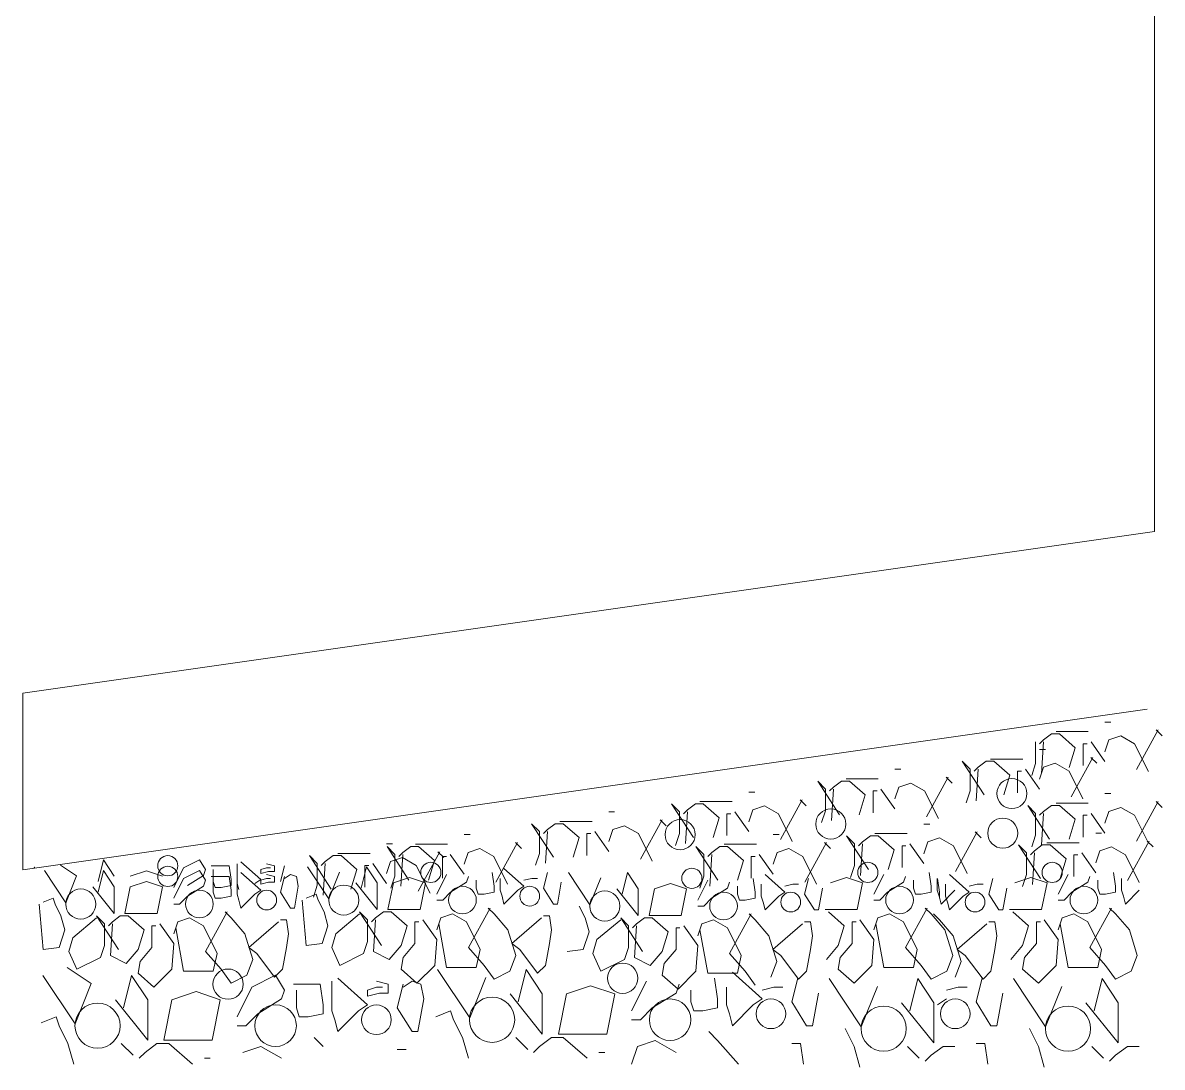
# Model space of a CAD drawing. Header units: inches. Extents: x -7543 to -822, y 102837 to 190349.
# Drawn here: x -822.1987 to -822.1475, y 102837.0389 to 102837.0857 of the extents above; entities that cross this region are included whole.
import ezdxf

# ---------------------------------------------------------------- set-up
doc = ezdxf.new("R2010")
doc.units = ezdxf.units.IN
doc.header["$MEASUREMENT"] = 0
doc.layers.add('PENCERE', color=7, linetype='Continuous', lineweight=18, true_color=0xffb360)

msp = doc.modelspace()

# ---------------------------------------------------------------- linework, layer by layer
at = {"layer": 'PENCERE'}
for p, q in [((-822.147869, 102837.062891), (-822.147869, 102837.130676)), ((-822.147869, 102837.062891), (-822.198678, 102837.055636)), ((-822.198678, 102837.055636), (-822.198678, 102837.047708)), ((-822.148207, 102837.054915), (-822.198678, 102837.047708)), ((-822.149837, 102837.054343), (-822.150103, 102837.054343)), ((-822.1525, 102837.053811), (-822.152855, 102837.053545)), ((-822.152145, 102837.053811), (-822.1525, 102837.053811)), ((-822.150845, 102837.053914), (-822.152293, 102837.053914)), ((-822.151434, 102837.05319), (-822.152145, 102837.053811)), ((-822.149393, 102837.053722), (-822.149925, 102837.053545)), ((-822.148771, 102837.053367), (-822.149393, 102837.053722)), ((-822.147706, 102837.053988), (-822.148682, 102837.052214)), ((-822.147528, 102837.053722), (-822.147795, 102837.053988)), ((-822.15321, 102837.05248), (-822.15321, 102837.053456)), ((-822.152855, 102837.053545), (-822.153033, 102837.053367)), ((-822.152855, 102837.053456), (-822.152944, 102837.052036)), ((-822.151079, 102837.052391), (-822.151079, 102837.053367)), ((-822.151079, 102837.053367), (-822.150902, 102837.053367)), ((-822.150724, 102837.053456), (-822.150103, 102837.052569)), ((-822.149925, 102837.053545), (-822.150103, 102837.053012)), ((-822.14815, 102837.052125), (-822.148771, 102837.053367)), ((-822.152774, 102837.053114), (-822.153041, 102837.053114)), ((-822.151701, 102837.052302), (-822.151434, 102837.05319)), ((-822.150644, 102837.052759), (-822.15162, 102837.050984)), ((-822.150466, 102837.052493), (-822.150732, 102837.052759)), ((-822.159265, 102837.052226), (-822.159531, 102837.052226)), ((-822.156148, 102837.052227), (-822.156503, 102837.052582)), ((-822.156503, 102837.052582), (-822.155526, 102837.051073)), ((-822.156148, 102837.051251), (-822.156148, 102837.052227)), ((-822.155793, 102837.052315), (-822.15597, 102837.052138)), ((-822.155793, 102837.052227), (-822.155881, 102837.050807)), ((-822.155438, 102837.052582), (-822.155793, 102837.052315)), ((-822.155082, 102837.052582), (-822.155438, 102837.052582)), ((-822.153783, 102837.052685), (-822.15523, 102837.052685)), ((-822.154372, 102837.051961), (-822.155082, 102837.052582)), ((-822.153662, 102837.052227), (-822.153041, 102837.051339)), ((-822.153388, 102837.051947), (-822.15321, 102837.05248)), ((-822.152863, 102837.052315), (-822.153041, 102837.051783)), ((-822.15233, 102837.052493), (-822.152863, 102837.052315)), ((-822.151709, 102837.052138), (-822.15233, 102837.052493)), ((-822.162638, 102837.051339), (-822.162993, 102837.051694)), ((-822.162993, 102837.051694), (-822.162016, 102837.050185)), ((-822.161928, 102837.051694), (-822.162283, 102837.051428)), ((-822.161573, 102837.051694), (-822.161928, 102837.051694)), ((-822.160273, 102837.051797), (-822.161721, 102837.051797)), ((-822.160862, 102837.051073), (-822.161573, 102837.051694)), ((-822.157134, 102837.051871), (-822.15811, 102837.050097)), ((-822.156956, 102837.051605), (-822.157223, 102837.051871)), ((-822.154638, 102837.051073), (-822.154372, 102837.051961)), ((-822.154017, 102837.051162), (-822.154017, 102837.052138)), ((-822.154017, 102837.052138), (-822.15384, 102837.052138)), ((-822.151087, 102837.050896), (-822.151709, 102837.052138)), ((-822.165823, 102837.051202), (-822.166089, 102837.051202)), ((-822.162638, 102837.050363), (-822.162638, 102837.051339)), ((-822.162283, 102837.051428), (-822.162461, 102837.05125)), ((-822.162283, 102837.051339), (-822.162372, 102837.049919)), ((-822.160507, 102837.050274), (-822.160507, 102837.05125)), ((-822.160507, 102837.05125), (-822.16033, 102837.05125)), ((-822.160152, 102837.051339), (-822.159531, 102837.050451)), ((-822.159353, 102837.051428), (-822.159531, 102837.050895)), ((-822.15882, 102837.051605), (-822.159353, 102837.051428)), ((-822.158199, 102837.05125), (-822.15882, 102837.051605)), ((-822.157577, 102837.050008), (-822.158199, 102837.05125)), ((-822.156325, 102837.050718), (-822.156148, 102837.051251)), ((-822.169197, 102837.050315), (-822.169552, 102837.05067)), ((-822.169552, 102837.05067), (-822.168575, 102837.049161)), ((-822.168486, 102837.05067), (-822.168841, 102837.050403)), ((-822.168131, 102837.05067), (-822.168486, 102837.05067)), ((-822.166832, 102837.050773), (-822.168279, 102837.050773)), ((-822.167421, 102837.050048), (-822.168131, 102837.05067)), ((-822.163692, 102837.050847), (-822.164669, 102837.049072)), ((-822.163515, 102837.050581), (-822.163781, 102837.050847)), ((-822.161129, 102837.050185), (-822.160862, 102837.051073)), ((-822.150845, 102837.050705), (-822.152293, 102837.050705)), ((-822.149837, 102837.051134), (-822.150103, 102837.051134)), ((-822.147706, 102837.050779), (-822.148682, 102837.049004)), ((-822.147528, 102837.050512), (-822.147795, 102837.050779)), ((-822.172108, 102837.050314), (-822.172375, 102837.050314)), ((-822.169197, 102837.049339), (-822.169197, 102837.050315)), ((-822.168841, 102837.050403), (-822.169019, 102837.050226)), ((-822.168841, 102837.050315), (-822.16893, 102837.048895)), ((-822.167066, 102837.04925), (-822.167066, 102837.050226)), ((-822.167066, 102837.050226), (-822.166888, 102837.050226)), ((-822.166711, 102837.050315), (-822.166089, 102837.049427)), ((-822.165912, 102837.050403), (-822.166089, 102837.049871)), ((-822.165379, 102837.050581), (-822.165912, 102837.050403)), ((-822.164758, 102837.050226), (-822.165379, 102837.050581)), ((-822.164136, 102837.048983), (-822.164758, 102837.050226)), ((-822.162816, 102837.04983), (-822.162638, 102837.050363)), ((-822.15321, 102837.050246), (-822.153565, 102837.050601)), ((-822.153565, 102837.050601), (-822.152589, 102837.049093)), ((-822.15321, 102837.04927), (-822.15321, 102837.050246)), ((-822.152855, 102837.050335), (-822.153033, 102837.050158)), ((-822.152855, 102837.050246), (-822.152944, 102837.048826)), ((-822.1525, 102837.050601), (-822.152855, 102837.050335)), ((-822.152145, 102837.050601), (-822.1525, 102837.050601)), ((-822.151434, 102837.04998), (-822.152145, 102837.050601)), ((-822.151079, 102837.049181), (-822.151079, 102837.050158)), ((-822.151079, 102837.050158), (-822.150902, 102837.050158)), ((-822.150724, 102837.050246), (-822.150103, 102837.049359)), ((-822.149925, 102837.050335), (-822.150103, 102837.049803)), ((-822.149393, 102837.050512), (-822.149925, 102837.050335)), ((-822.148771, 102837.050158), (-822.149393, 102837.050512)), ((-822.14815, 102837.048915), (-822.148771, 102837.050158)), ((-822.175482, 102837.049427), (-822.175837, 102837.049782)), ((-822.175837, 102837.049782), (-822.17486, 102837.048273)), ((-822.174772, 102837.049782), (-822.175127, 102837.049516)), ((-822.174417, 102837.049782), (-822.174772, 102837.049782)), ((-822.173117, 102837.049885), (-822.174564, 102837.049885)), ((-822.173706, 102837.049161), (-822.174417, 102837.049782)), ((-822.171664, 102837.049693), (-822.172197, 102837.049516)), ((-822.171043, 102837.049338), (-822.171664, 102837.049693)), ((-822.169978, 102837.049959), (-822.170954, 102837.048184)), ((-822.1698, 102837.049693), (-822.170066, 102837.049959)), ((-822.167687, 102837.049161), (-822.167421, 102837.050048)), ((-822.157966, 102837.049768), (-822.158233, 102837.049768)), ((-822.151701, 102837.049093), (-822.151434, 102837.04998)), ((-822.178599, 102837.04929), (-822.178865, 102837.04929)), ((-822.175482, 102837.048451), (-822.175482, 102837.049427)), ((-822.175127, 102837.049516), (-822.175304, 102837.049338)), ((-822.175127, 102837.049427), (-822.175215, 102837.048007)), ((-822.173973, 102837.048273), (-822.173706, 102837.049161)), ((-822.173351, 102837.048362), (-822.173351, 102837.049338)), ((-822.173351, 102837.049338), (-822.173174, 102837.049338)), ((-822.172996, 102837.049427), (-822.172375, 102837.048539)), ((-822.172197, 102837.049516), (-822.172375, 102837.048983)), ((-822.170421, 102837.048096), (-822.171043, 102837.049338)), ((-822.169374, 102837.048806), (-822.169197, 102837.049339)), ((-822.16473, 102837.04929), (-822.164996, 102837.04929)), ((-822.16134, 102837.048881), (-822.161695, 102837.049236)), ((-822.161695, 102837.049236), (-822.160718, 102837.047727)), ((-822.16063, 102837.049236), (-822.160985, 102837.048969)), ((-822.160275, 102837.049236), (-822.16063, 102837.049236)), ((-822.158975, 102837.049339), (-822.160422, 102837.049339)), ((-822.159564, 102837.048614), (-822.160275, 102837.049236)), ((-822.157522, 102837.049147), (-822.158055, 102837.048969)), ((-822.156901, 102837.048792), (-822.157522, 102837.049147)), ((-822.155836, 102837.049413), (-822.156812, 102837.047638)), ((-822.155658, 102837.049147), (-822.155925, 102837.049413)), ((-822.153388, 102837.048738), (-822.15321, 102837.04927)), ((-822.150247, 102837.049358), (-822.150513, 102837.049358)), ((-822.182083, 102837.04888), (-822.182349, 102837.04888)), ((-822.181972, 102837.048403), (-822.182327, 102837.048757)), ((-822.182327, 102837.048757), (-822.181351, 102837.047249)), ((-822.181262, 102837.048757), (-822.181617, 102837.048491)), ((-822.180907, 102837.048757), (-822.181262, 102837.048757)), ((-822.179607, 102837.048861), (-822.181055, 102837.048861)), ((-822.180196, 102837.048136), (-822.180907, 102837.048757)), ((-822.178155, 102837.048669), (-822.178687, 102837.048491)), ((-822.177533, 102837.048314), (-822.178155, 102837.048669)), ((-822.176468, 102837.048935), (-822.177444, 102837.04716)), ((-822.17629, 102837.048669), (-822.176557, 102837.048935)), ((-822.168103, 102837.048403), (-822.168459, 102837.048757)), ((-822.168459, 102837.048757), (-822.167482, 102837.047249)), ((-822.167393, 102837.048757), (-822.167748, 102837.048491)), ((-822.167038, 102837.048757), (-822.167393, 102837.048757)), ((-822.165738, 102837.048861), (-822.167186, 102837.048861)), ((-822.166328, 102837.048136), (-822.167038, 102837.048757)), ((-822.164286, 102837.048669), (-822.164819, 102837.048491)), ((-822.163664, 102837.048314), (-822.164286, 102837.048669)), ((-822.162599, 102837.048935), (-822.163576, 102837.04716)), ((-822.162421, 102837.048669), (-822.162688, 102837.048935)), ((-822.16134, 102837.047904), (-822.16134, 102837.048881)), ((-822.160985, 102837.048969), (-822.161162, 102837.048792)), ((-822.160985, 102837.048881), (-822.161074, 102837.047461)), ((-822.159831, 102837.047727), (-822.159564, 102837.048614)), ((-822.159209, 102837.047816), (-822.159209, 102837.048792)), ((-822.159209, 102837.048792), (-822.159032, 102837.048792)), ((-822.158854, 102837.048881), (-822.158233, 102837.047993)), ((-822.158055, 102837.048969), (-822.158233, 102837.048437)), ((-822.156279, 102837.047549), (-822.156901, 102837.048792)), ((-822.15362, 102837.048471), (-822.153975, 102837.048826)), ((-822.153975, 102837.048826), (-822.152998, 102837.047317)), ((-822.15291, 102837.048826), (-822.153265, 102837.048559)), ((-822.152555, 102837.048826), (-822.15291, 102837.048826)), ((-822.151255, 102837.048929), (-822.152703, 102837.048929)), ((-822.151844, 102837.048205), (-822.152555, 102837.048826)), ((-822.149802, 102837.048737), (-822.150335, 102837.048559)), ((-822.149181, 102837.048382), (-822.149802, 102837.048737)), ((-822.148116, 102837.049003), (-822.149092, 102837.047228)), ((-822.147938, 102837.048737), (-822.148205, 102837.049003)), ((-822.195057, 102837.048154), (-822.195298, 102837.047189)), ((-822.194574, 102837.047431), (-822.195057, 102837.048154)), ((-822.191458, 102837.047808), (-822.190748, 102837.048163)), ((-822.190748, 102837.048163), (-822.190482, 102837.047719)), ((-822.185456, 102837.047993), (-822.185811, 102837.048348)), ((-822.185811, 102837.048348), (-822.184835, 102837.046839)), ((-822.184746, 102837.048348), (-822.185101, 102837.048081)), ((-822.184391, 102837.048348), (-822.184746, 102837.048348)), ((-822.183091, 102837.048451), (-822.184539, 102837.048451)), ((-822.183681, 102837.047726), (-822.184391, 102837.048348)), ((-822.181639, 102837.048259), (-822.182171, 102837.048081)), ((-822.181972, 102837.047426), (-822.181972, 102837.048403)), ((-822.181617, 102837.048491), (-822.181795, 102837.048314)), ((-822.181617, 102837.048403), (-822.181706, 102837.046983)), ((-822.181017, 102837.047904), (-822.181639, 102837.048259)), ((-822.179952, 102837.048525), (-822.180929, 102837.04675)), ((-822.180463, 102837.047249), (-822.180196, 102837.048136)), ((-822.179774, 102837.048259), (-822.180041, 102837.048525)), ((-822.179841, 102837.047338), (-822.179841, 102837.048314)), ((-822.179841, 102837.048314), (-822.179664, 102837.048314)), ((-822.179486, 102837.048403), (-822.178865, 102837.047515)), ((-822.178687, 102837.048491), (-822.178865, 102837.047959)), ((-822.176912, 102837.047071), (-822.177533, 102837.048314)), ((-822.17566, 102837.047918), (-822.175482, 102837.048451)), ((-822.168103, 102837.047426), (-822.168103, 102837.048403)), ((-822.167748, 102837.048491), (-822.167926, 102837.048314)), ((-822.167748, 102837.048403), (-822.167837, 102837.046983)), ((-822.166594, 102837.047249), (-822.166328, 102837.048136)), ((-822.165973, 102837.047338), (-822.165973, 102837.048314)), ((-822.165973, 102837.048314), (-822.165795, 102837.048314)), ((-822.165618, 102837.048403), (-822.164996, 102837.047515)), ((-822.164819, 102837.048491), (-822.164996, 102837.047959)), ((-822.163043, 102837.047071), (-822.163664, 102837.048314)), ((-822.15362, 102837.047495), (-822.15362, 102837.048471)), ((-822.153265, 102837.048559), (-822.153443, 102837.048382)), ((-822.153265, 102837.048471), (-822.153354, 102837.047051)), ((-822.152111, 102837.047317), (-822.151844, 102837.048205)), ((-822.151489, 102837.047406), (-822.151489, 102837.048382)), ((-822.151489, 102837.048382), (-822.151312, 102837.048382)), ((-822.151134, 102837.048471), (-822.150513, 102837.047583)), ((-822.150335, 102837.048559), (-822.150513, 102837.048027)), ((-822.148559, 102837.04714), (-822.149181, 102837.048382)), ((-822.19771, 102837.047676), (-822.196746, 102837.046229)), ((-822.196263, 102837.047435), (-822.196987, 102837.047917)), ((-822.195057, 102837.047676), (-822.195298, 102837.046711)), ((-822.194574, 102837.046953), (-822.195057, 102837.047676)), ((-822.193851, 102837.047431), (-822.193127, 102837.047672)), ((-822.193127, 102837.047672), (-822.192403, 102837.047431)), ((-822.191902, 102837.04692), (-822.191458, 102837.047808)), ((-822.191458, 102837.04733), (-822.190748, 102837.047685)), ((-822.190748, 102837.047685), (-822.190482, 102837.047241)), ((-822.190482, 102837.047719), (-822.19057, 102837.047453)), ((-822.190215, 102837.047896), (-822.189416, 102837.047896)), ((-822.190127, 102837.047541), (-822.190127, 102837.047719)), ((-822.189416, 102837.047896), (-822.189327, 102837.047275)), ((-822.189061, 102837.04763), (-822.189061, 102837.047985)), ((-822.189061, 102837.047098), (-822.189061, 102837.04763)), ((-822.188884, 102837.048074), (-822.187996, 102837.047275)), ((-822.188884, 102837.047596), (-822.187996, 102837.046797)), ((-822.187996, 102837.047719), (-822.18773, 102837.047808)), ((-822.187996, 102837.047541), (-822.187996, 102837.047719)), ((-822.187641, 102837.04763), (-822.187996, 102837.047541)), ((-822.18773, 102837.047985), (-822.187374, 102837.047896)), ((-822.18773, 102837.047808), (-822.187552, 102837.047808)), ((-822.187374, 102837.04763), (-822.187641, 102837.04763)), ((-822.187374, 102837.047896), (-822.187374, 102837.04763)), ((-822.186931, 102837.047896), (-822.187108, 102837.047186)), ((-822.185903, 102837.047853), (-822.184938, 102837.046407)), ((-822.185456, 102837.047017), (-822.185456, 102837.047993)), ((-822.185101, 102837.048081), (-822.185279, 102837.047904)), ((-822.185101, 102837.047993), (-822.18519, 102837.046573)), ((-822.184938, 102837.046407), (-822.184455, 102837.047612)), ((-822.183947, 102837.046839), (-822.183681, 102837.047726)), ((-822.183249, 102837.047853), (-822.18349, 102837.046889)), ((-822.183326, 102837.046928), (-822.183326, 102837.047904)), ((-822.183326, 102837.047904), (-822.183148, 102837.047904)), ((-822.182767, 102837.04713), (-822.183249, 102837.047853)), ((-822.182971, 102837.047993), (-822.182349, 102837.047105)), ((-822.182171, 102837.048081), (-822.182349, 102837.047549)), ((-822.180396, 102837.046661), (-822.181017, 102837.047904)), ((-822.177609, 102837.047596), (-822.17752, 102837.046975)), ((-822.177076, 102837.047773), (-822.176188, 102837.046975)), ((-822.175123, 102837.047596), (-822.1753, 102837.046886)), ((-822.174184, 102837.047587), (-822.173219, 102837.04614)), ((-822.17153, 102837.047587), (-822.171772, 102837.046623)), ((-822.171048, 102837.046864), (-822.17153, 102837.047587)), ((-822.161518, 102837.047372), (-822.16134, 102837.047904)), ((-822.157989, 102837.047596), (-822.1579, 102837.046974)), ((-822.149714, 102837.047596), (-822.149625, 102837.046974)), ((-822.196746, 102837.046229), (-822.196263, 102837.047435)), ((-822.193851, 102837.046953), (-822.193127, 102837.047194)), ((-822.193127, 102837.047194), (-822.192403, 102837.046953)), ((-822.191902, 102837.046442), (-822.191458, 102837.04733)), ((-822.19057, 102837.047453), (-822.191281, 102837.047009)), ((-822.190482, 102837.047241), (-822.19057, 102837.046975)), ((-822.190215, 102837.047418), (-822.189416, 102837.047418)), ((-822.190127, 102837.047186), (-822.190127, 102837.047541)), ((-822.190127, 102837.047063), (-822.190127, 102837.047241)), ((-822.190038, 102837.04692), (-822.190127, 102837.047186)), ((-822.189416, 102837.047418), (-822.189327, 102837.046797)), ((-822.189327, 102837.047275), (-822.189327, 102837.047009)), ((-822.189061, 102837.047152), (-822.189061, 102837.047507)), ((-822.189061, 102837.04662), (-822.189061, 102837.047152)), ((-822.188973, 102837.046831), (-822.189061, 102837.047098)), ((-822.187996, 102837.047275), (-822.188262, 102837.047098)), ((-822.187996, 102837.047241), (-822.18773, 102837.04733)), ((-822.187996, 102837.047063), (-822.187996, 102837.047241)), ((-822.187641, 102837.047152), (-822.187996, 102837.047063)), ((-822.18773, 102837.047507), (-822.187374, 102837.047418)), ((-822.18773, 102837.04733), (-822.187552, 102837.04733)), ((-822.187374, 102837.047152), (-822.187641, 102837.047152)), ((-822.187374, 102837.047418), (-822.187374, 102837.047152)), ((-822.186931, 102837.047418), (-822.187108, 102837.046708)), ((-822.186664, 102837.047507), (-822.186931, 102837.04733)), ((-822.186398, 102837.047418), (-822.186664, 102837.047507)), ((-822.186309, 102837.046975), (-822.186398, 102837.047418)), ((-822.183732, 102837.04713), (-822.182767, 102837.045924)), ((-822.182767, 102837.045924), (-822.182767, 102837.04713)), ((-822.182284, 102837.045924), (-822.182043, 102837.04713)), ((-822.18215, 102837.046894), (-822.181972, 102837.047426)), ((-822.182043, 102837.04713), (-822.181319, 102837.047371)), ((-822.181319, 102837.047371), (-822.180595, 102837.04713)), ((-822.180595, 102837.04713), (-822.180837, 102837.045924)), ((-822.180095, 102837.04662), (-822.179651, 102837.047507)), ((-822.178763, 102837.047152), (-822.179473, 102837.046708)), ((-822.178674, 102837.047418), (-822.178763, 102837.047152)), ((-822.178319, 102837.046886), (-822.178319, 102837.047241)), ((-822.177254, 102837.046797), (-822.177254, 102837.04733)), ((-822.175833, 102837.04733), (-822.176188, 102837.047241)), ((-822.175567, 102837.04733), (-822.175833, 102837.04733)), ((-822.174679, 102837.046176), (-822.174502, 102837.047152)), ((-822.173219, 102837.04614), (-822.172736, 102837.047346)), ((-822.170324, 102837.046864), (-822.169601, 102837.047105)), ((-822.169601, 102837.047105), (-822.168877, 102837.046864)), ((-822.168376, 102837.046353), (-822.167932, 102837.047241)), ((-822.168281, 102837.046894), (-822.168103, 102837.047426)), ((-822.166955, 102837.047152), (-822.167044, 102837.046886)), ((-822.16589, 102837.04733), (-822.165801, 102837.046708)), ((-822.165357, 102837.047507), (-822.164469, 102837.046708)), ((-822.163404, 102837.04733), (-822.163582, 102837.046619)), ((-822.162423, 102837.04713), (-822.161699, 102837.047371)), ((-822.161699, 102837.047371), (-822.160975, 102837.04713)), ((-822.160975, 102837.04713), (-822.161217, 102837.045924)), ((-822.160475, 102837.046619), (-822.16003, 102837.047507)), ((-822.159143, 102837.047152), (-822.159853, 102837.046708)), ((-822.159054, 102837.047418), (-822.159143, 102837.047152)), ((-822.158699, 102837.046886), (-822.158699, 102837.047241)), ((-822.157633, 102837.046797), (-822.157633, 102837.047329)), ((-822.157615, 102837.04733), (-822.157526, 102837.046708)), ((-822.157082, 102837.047507), (-822.156195, 102837.046708)), ((-822.155129, 102837.04733), (-822.155307, 102837.046619)), ((-822.154148, 102837.04713), (-822.153424, 102837.047371)), ((-822.153798, 102837.046962), (-822.15362, 102837.047495)), ((-822.153424, 102837.047371), (-822.1527, 102837.04713)), ((-822.1527, 102837.04713), (-822.152942, 102837.045924)), ((-822.1522, 102837.046619), (-822.151756, 102837.047507)), ((-822.150868, 102837.047152), (-822.151578, 102837.046708)), ((-822.150779, 102837.047418), (-822.150868, 102837.047152)), ((-822.150424, 102837.046886), (-822.150424, 102837.047241)), ((-822.149358, 102837.046797), (-822.149358, 102837.047329)), ((-822.195539, 102837.046953), (-822.194574, 102837.045747)), ((-822.194574, 102837.045747), (-822.194574, 102837.046953)), ((-822.194092, 102837.045747), (-822.193851, 102837.046953)), ((-822.192403, 102837.046953), (-822.192644, 102837.045747)), ((-822.19057, 102837.046975), (-822.191281, 102837.046531)), ((-822.190127, 102837.046708), (-822.190127, 102837.047063)), ((-822.190038, 102837.046442), (-822.190127, 102837.046708)), ((-822.189772, 102837.04692), (-822.190038, 102837.04692)), ((-822.189327, 102837.047009), (-822.189772, 102837.04692)), ((-822.189327, 102837.046797), (-822.189327, 102837.046531)), ((-822.188973, 102837.046353), (-822.189061, 102837.04662)), ((-822.188262, 102837.04662), (-822.188884, 102837.045998)), ((-822.187996, 102837.046797), (-822.188262, 102837.04662)), ((-822.187108, 102837.046708), (-822.186664, 102837.045998)), ((-822.186487, 102837.045998), (-822.186309, 102837.046975)), ((-822.18551, 102837.04662), (-822.185954, 102837.046442)), ((-822.185634, 102837.046484), (-822.185456, 102837.047017)), ((-822.185421, 102837.046353), (-822.18551, 102837.04662)), ((-822.179473, 102837.046708), (-822.179828, 102837.046353)), ((-822.17823, 102837.04662), (-822.178319, 102837.046886)), ((-822.177964, 102837.04662), (-822.17823, 102837.04662)), ((-822.17752, 102837.046708), (-822.177964, 102837.04662)), ((-822.17752, 102837.046975), (-822.17752, 102837.046708)), ((-822.177165, 102837.046531), (-822.177254, 102837.046797)), ((-822.176455, 102837.046797), (-822.177076, 102837.046176)), ((-822.176188, 102837.046975), (-822.176455, 102837.046797)), ((-822.1753, 102837.046886), (-822.174857, 102837.046176)), ((-822.172013, 102837.046864), (-822.171048, 102837.045658)), ((-822.171048, 102837.045658), (-822.171048, 102837.046864)), ((-822.170566, 102837.045658), (-822.170324, 102837.046864)), ((-822.168877, 102837.046864), (-822.169118, 102837.045658)), ((-822.167044, 102837.046886), (-822.167754, 102837.046442)), ((-822.1666, 102837.046619), (-822.1666, 102837.046974)), ((-822.166511, 102837.046353), (-822.1666, 102837.046619)), ((-822.165801, 102837.046708), (-822.165801, 102837.046442)), ((-822.165535, 102837.046531), (-822.165535, 102837.047063)), ((-822.164469, 102837.046708), (-822.164736, 102837.046531)), ((-822.164114, 102837.047063), (-822.164469, 102837.046974)), ((-822.163848, 102837.047063), (-822.164114, 102837.047063)), ((-822.163582, 102837.046619), (-822.163138, 102837.04591)), ((-822.16296, 102837.04591), (-822.162783, 102837.046886)), ((-822.159853, 102837.046708), (-822.160208, 102837.046353)), ((-822.15861, 102837.046619), (-822.158699, 102837.046886)), ((-822.158344, 102837.046619), (-822.15861, 102837.046619)), ((-822.1579, 102837.046708), (-822.158344, 102837.046619)), ((-822.1579, 102837.046974), (-822.1579, 102837.046708)), ((-822.157545, 102837.046531), (-822.157633, 102837.046797)), ((-822.157526, 102837.046708), (-822.157526, 102837.046442)), ((-822.156834, 102837.046797), (-822.157456, 102837.046176)), ((-822.15726, 102837.046531), (-822.15726, 102837.047063)), ((-822.156195, 102837.046708), (-822.156461, 102837.046531)), ((-822.155839, 102837.047063), (-822.156195, 102837.046974)), ((-822.155573, 102837.047063), (-822.155839, 102837.047063)), ((-822.155307, 102837.046619), (-822.154863, 102837.04591)), ((-822.154685, 102837.04591), (-822.154508, 102837.046886)), ((-822.151578, 102837.046708), (-822.151933, 102837.046353)), ((-822.150335, 102837.046619), (-822.150424, 102837.046886)), ((-822.150069, 102837.046619), (-822.150335, 102837.046619)), ((-822.149625, 102837.046708), (-822.150069, 102837.046619)), ((-822.149625, 102837.046974), (-822.149625, 102837.046708)), ((-822.14927, 102837.046531), (-822.149358, 102837.046797)), ((-822.14856, 102837.046797), (-822.149181, 102837.046176)), ((-822.197939, 102837.046176), (-822.197762, 102837.044135)), ((-822.197318, 102837.046442), (-822.197762, 102837.046265)), ((-822.197229, 102837.046176), (-822.197318, 102837.046442)), ((-822.196963, 102837.045644), (-822.197229, 102837.046176)), ((-822.191636, 102837.046176), (-822.191902, 102837.046176)), ((-822.191281, 102837.046531), (-822.191636, 102837.046176)), ((-822.189772, 102837.046442), (-822.190038, 102837.046442)), ((-822.189327, 102837.046531), (-822.189772, 102837.046442)), ((-822.188884, 102837.045998), (-822.188973, 102837.046353)), ((-822.186131, 102837.046353), (-822.185954, 102837.044312)), ((-822.185155, 102837.045821), (-822.185421, 102837.046353)), ((-822.179828, 102837.046353), (-822.180095, 102837.046353)), ((-822.177076, 102837.046176), (-822.177165, 102837.046531)), ((-822.174857, 102837.046176), (-822.174679, 102837.046176)), ((-822.173436, 102837.045555), (-822.173703, 102837.046087)), ((-822.16811, 102837.046087), (-822.168376, 102837.046087)), ((-822.167754, 102837.046442), (-822.16811, 102837.046087)), ((-822.166245, 102837.046353), (-822.166511, 102837.046353)), ((-822.165801, 102837.046442), (-822.166245, 102837.046353)), ((-822.165446, 102837.046265), (-822.165535, 102837.046531)), ((-822.165357, 102837.04591), (-822.165446, 102837.046265)), ((-822.164736, 102837.046531), (-822.165357, 102837.04591)), ((-822.160208, 102837.046353), (-822.160475, 102837.046353)), ((-822.157456, 102837.046176), (-822.157545, 102837.046531)), ((-822.157171, 102837.046265), (-822.15726, 102837.046531)), ((-822.157082, 102837.04591), (-822.157171, 102837.046265)), ((-822.156461, 102837.046531), (-822.157082, 102837.04591)), ((-822.151933, 102837.046353), (-822.1522, 102837.046353)), ((-822.149181, 102837.046176), (-822.14927, 102837.046531)), ((-822.196785, 102837.045022), (-822.196963, 102837.045644)), ((-822.195365, 102837.045555), (-822.19643, 102837.044667)), ((-822.195365, 102837.045644), (-822.194388, 102837.044135)), ((-822.195009, 102837.045289), (-822.195365, 102837.045644)), ((-822.194299, 102837.045644), (-822.194654, 102837.045377)), ((-822.193944, 102837.045644), (-822.194299, 102837.045644)), ((-822.192644, 102837.045747), (-822.194092, 102837.045747)), ((-822.193234, 102837.045022), (-822.193944, 102837.045644)), ((-822.191192, 102837.045555), (-822.191725, 102837.045377)), ((-822.19057, 102837.0452), (-822.191192, 102837.045555)), ((-822.189505, 102837.045821), (-822.190482, 102837.044046)), ((-822.189327, 102837.045555), (-822.189594, 102837.045821)), ((-822.188706, 102837.044845), (-822.189327, 102837.045555)), ((-822.186664, 102837.045998), (-822.186487, 102837.045998)), ((-822.184977, 102837.0452), (-822.185155, 102837.045821)), ((-822.183557, 102837.045732), (-822.184622, 102837.044845)), ((-822.183202, 102837.045466), (-822.183557, 102837.045821)), ((-822.183557, 102837.045821), (-822.18258, 102837.044312)), ((-822.182847, 102837.045555), (-822.183024, 102837.045377)), ((-822.182492, 102837.045821), (-822.182847, 102837.045555)), ((-822.182137, 102837.045821), (-822.182492, 102837.045821)), ((-822.180837, 102837.045924), (-822.182284, 102837.045924)), ((-822.181426, 102837.0452), (-822.182137, 102837.045821)), ((-822.179917, 102837.045555), (-822.180095, 102837.045022)), ((-822.179384, 102837.045732), (-822.179917, 102837.045555)), ((-822.178763, 102837.045377), (-822.179384, 102837.045732)), ((-822.177698, 102837.045998), (-822.178674, 102837.044224)), ((-822.17752, 102837.045732), (-822.177786, 102837.045998)), ((-822.176899, 102837.045022), (-822.17752, 102837.045732)), ((-822.175389, 102837.045555), (-822.176721, 102837.044401)), ((-822.175034, 102837.045644), (-822.1753, 102837.045644)), ((-822.174945, 102837.045022), (-822.175034, 102837.045644)), ((-822.173259, 102837.044933), (-822.173436, 102837.045555)), ((-822.171838, 102837.045555), (-822.170861, 102837.044046)), ((-822.171483, 102837.0452), (-822.171838, 102837.045555)), ((-822.170773, 102837.045555), (-822.171128, 102837.045288)), ((-822.170418, 102837.045555), (-822.170773, 102837.045555)), ((-822.169118, 102837.045658), (-822.170566, 102837.045658)), ((-822.169707, 102837.044933), (-822.170418, 102837.045555)), ((-822.165979, 102837.045732), (-822.166955, 102837.043957)), ((-822.165801, 102837.045466), (-822.166068, 102837.045732)), ((-822.163138, 102837.04591), (-822.16296, 102837.04591)), ((-822.161217, 102837.045924), (-822.162664, 102837.045924)), ((-822.161806, 102837.0452), (-822.162516, 102837.045821)), ((-822.160297, 102837.045554), (-822.160475, 102837.045022)), ((-822.159764, 102837.045732), (-822.160297, 102837.045554)), ((-822.159143, 102837.045377), (-822.159764, 102837.045732)), ((-822.158077, 102837.045998), (-822.159054, 102837.044223)), ((-822.1579, 102837.045732), (-822.158166, 102837.045998)), ((-822.157279, 102837.045022), (-822.1579, 102837.045732)), ((-822.157526, 102837.045466), (-822.157793, 102837.045732)), ((-822.154863, 102837.04591), (-822.154685, 102837.04591)), ((-822.152942, 102837.045924), (-822.154389, 102837.045924)), ((-822.153531, 102837.0452), (-822.154241, 102837.045821)), ((-822.152022, 102837.045554), (-822.1522, 102837.045022)), ((-822.151489, 102837.045732), (-822.152022, 102837.045554)), ((-822.150868, 102837.045377), (-822.151489, 102837.045732)), ((-822.149803, 102837.045998), (-822.150779, 102837.044223)), ((-822.149625, 102837.045732), (-822.149891, 102837.045998)), ((-822.149004, 102837.045022), (-822.149625, 102837.045732)), ((-822.197051, 102837.044224), (-822.196785, 102837.045022)), ((-822.195009, 102837.044312), (-822.195009, 102837.045289)), ((-822.194654, 102837.045377), (-822.194832, 102837.0452)), ((-822.194654, 102837.045289), (-822.194743, 102837.043869)), ((-822.1935, 102837.044135), (-822.193234, 102837.045022)), ((-822.192879, 102837.0452), (-822.192701, 102837.0452)), ((-822.192879, 102837.044224), (-822.192879, 102837.0452)), ((-822.192524, 102837.045289), (-822.191902, 102837.044401)), ((-822.191725, 102837.045377), (-822.191902, 102837.044845)), ((-822.191813, 102837.045111), (-822.191458, 102837.043159)), ((-822.189949, 102837.043957), (-822.19057, 102837.0452)), ((-822.187197, 102837.045377), (-822.188529, 102837.044224)), ((-822.186842, 102837.045466), (-822.187108, 102837.045466)), ((-822.186753, 102837.044845), (-822.186842, 102837.045466)), ((-822.185244, 102837.044401), (-822.184977, 102837.0452)), ((-822.183202, 102837.04449), (-822.183202, 102837.045466)), ((-822.182847, 102837.045466), (-822.182935, 102837.044046)), ((-822.181692, 102837.044312), (-822.181426, 102837.0452)), ((-822.181071, 102837.044401), (-822.181071, 102837.045377)), ((-822.181071, 102837.045377), (-822.180894, 102837.045377)), ((-822.180716, 102837.045466), (-822.180095, 102837.044578)), ((-822.180006, 102837.045288), (-822.179651, 102837.043336)), ((-822.178141, 102837.044135), (-822.178763, 102837.045377)), ((-822.176543, 102837.043869), (-822.176899, 102837.045022)), ((-822.175034, 102837.044401), (-822.174945, 102837.045022)), ((-822.171838, 102837.045466), (-822.172903, 102837.044578)), ((-822.171483, 102837.044224), (-822.171483, 102837.0452)), ((-822.171128, 102837.045288), (-822.171306, 102837.045111)), ((-822.171128, 102837.0452), (-822.171217, 102837.04378)), ((-822.169352, 102837.045111), (-822.169175, 102837.045111)), ((-822.169352, 102837.044135), (-822.169352, 102837.045111)), ((-822.168997, 102837.0452), (-822.168376, 102837.044312)), ((-822.168198, 102837.045288), (-822.168376, 102837.044756)), ((-822.168287, 102837.045022), (-822.167932, 102837.04307)), ((-822.167665, 102837.045466), (-822.168198, 102837.045288)), ((-822.167044, 102837.045111), (-822.167665, 102837.045466)), ((-822.166423, 102837.043868), (-822.167044, 102837.045111)), ((-822.16518, 102837.044756), (-822.165801, 102837.045466)), ((-822.163671, 102837.045288), (-822.165002, 102837.044135)), ((-822.163315, 102837.045377), (-822.163582, 102837.045377)), ((-822.163227, 102837.044756), (-822.163315, 102837.045377)), ((-822.162072, 102837.044312), (-822.161806, 102837.0452)), ((-822.161451, 102837.044401), (-822.161451, 102837.045377)), ((-822.161451, 102837.045377), (-822.161273, 102837.045377)), ((-822.161096, 102837.045466), (-822.160475, 102837.044578)), ((-822.160386, 102837.045288), (-822.16003, 102837.043336)), ((-822.158521, 102837.044135), (-822.159143, 102837.045377)), ((-822.156905, 102837.044756), (-822.157526, 102837.045466)), ((-822.156923, 102837.043868), (-822.157279, 102837.045022)), ((-822.155396, 102837.045288), (-822.156727, 102837.044135)), ((-822.15504, 102837.045377), (-822.155307, 102837.045377)), ((-822.154952, 102837.044756), (-822.15504, 102837.045377)), ((-822.153797, 102837.044312), (-822.153531, 102837.0452)), ((-822.153176, 102837.045377), (-822.152999, 102837.045377)), ((-822.153176, 102837.044401), (-822.153176, 102837.045377)), ((-822.152821, 102837.045466), (-822.1522, 102837.044578)), ((-822.152111, 102837.045288), (-822.151756, 102837.043336)), ((-822.150246, 102837.044135), (-822.150868, 102837.045377)), ((-822.148648, 102837.043868), (-822.149004, 102837.045022)), ((-822.19643, 102837.044667), (-822.196608, 102837.044046)), ((-822.188351, 102837.043691), (-822.188706, 102837.044845)), ((-822.186842, 102837.044224), (-822.186753, 102837.044845)), ((-822.184622, 102837.044845), (-822.1848, 102837.044224)), ((-822.180095, 102837.044578), (-822.180183, 102837.043425)), ((-822.173525, 102837.044135), (-822.173259, 102837.044933)), ((-822.172903, 102837.044578), (-822.173081, 102837.043957)), ((-822.169974, 102837.044046), (-822.169707, 102837.044933)), ((-822.164825, 102837.043602), (-822.16518, 102837.044756)), ((-822.163315, 102837.044135), (-822.163227, 102837.044756)), ((-822.160475, 102837.044578), (-822.160563, 102837.043425)), ((-822.15655, 102837.043602), (-822.156905, 102837.044756)), ((-822.15504, 102837.044135), (-822.154952, 102837.044756)), ((-822.1522, 102837.044578), (-822.152288, 102837.043425)), ((-822.197762, 102837.044135), (-822.197051, 102837.044224)), ((-822.196608, 102837.044046), (-822.196252, 102837.043247)), ((-822.195187, 102837.04378), (-822.195009, 102837.044312)), ((-822.194033, 102837.043514), (-822.1935, 102837.044135)), ((-822.193412, 102837.043602), (-822.192879, 102837.044224)), ((-822.191902, 102837.044401), (-822.191991, 102837.043247)), ((-822.190482, 102837.044046), (-822.189772, 102837.043247)), ((-822.188529, 102837.044224), (-822.188173, 102837.043957)), ((-822.187019, 102837.043247), (-822.186842, 102837.044224)), ((-822.185954, 102837.044312), (-822.185244, 102837.044401)), ((-822.1848, 102837.044224), (-822.184445, 102837.043425)), ((-822.18338, 102837.043957), (-822.183202, 102837.04449)), ((-822.182935, 102837.044046), (-822.182225, 102837.043691)), ((-822.182225, 102837.043691), (-822.181692, 102837.044312)), ((-822.181604, 102837.04378), (-822.181071, 102837.044401)), ((-822.178674, 102837.044224), (-822.177964, 102837.043425)), ((-822.178319, 102837.043336), (-822.178141, 102837.044135)), ((-822.176721, 102837.044401), (-822.176366, 102837.044135)), ((-822.176366, 102837.044135), (-822.175567, 102837.04307)), ((-822.175212, 102837.043425), (-822.175034, 102837.044401)), ((-822.174235, 102837.044046), (-822.173525, 102837.044135)), ((-822.171661, 102837.043691), (-822.171483, 102837.044224)), ((-822.170507, 102837.043425), (-822.169974, 102837.044046)), ((-822.169885, 102837.043513), (-822.169352, 102837.044135)), ((-822.168376, 102837.044312), (-822.168464, 102837.043159)), ((-822.165002, 102837.044135), (-822.164647, 102837.043868)), ((-822.163493, 102837.043159), (-822.163315, 102837.044135)), ((-822.162605, 102837.043691), (-822.162072, 102837.044312)), ((-822.161984, 102837.04378), (-822.161451, 102837.044401)), ((-822.159054, 102837.044223), (-822.158344, 102837.043425)), ((-822.158699, 102837.043336), (-822.158521, 102837.044135)), ((-822.156727, 102837.044135), (-822.156372, 102837.043868)), ((-822.155218, 102837.043159), (-822.15504, 102837.044135)), ((-822.15433, 102837.043691), (-822.153797, 102837.044312)), ((-822.153709, 102837.04378), (-822.153176, 102837.044401)), ((-822.150779, 102837.044223), (-822.150069, 102837.043425)), ((-822.150424, 102837.043336), (-822.150246, 102837.044135)), ((-822.196252, 102837.043247), (-822.195187, 102837.04378)), ((-822.194743, 102837.043869), (-822.194033, 102837.043514)), ((-822.1935, 102837.04307), (-822.193412, 102837.043602)), ((-822.190127, 102837.043159), (-822.189949, 102837.043957)), ((-822.188617, 102837.042981), (-822.188351, 102837.043691)), ((-822.188173, 102837.043957), (-822.187374, 102837.042892)), ((-822.184445, 102837.043425), (-822.18338, 102837.043957)), ((-822.181692, 102837.043247), (-822.181604, 102837.04378)), ((-822.17681, 102837.043159), (-822.176543, 102837.043869)), ((-822.173081, 102837.043957), (-822.172726, 102837.043159)), ((-822.172726, 102837.043159), (-822.171661, 102837.043691)), ((-822.171217, 102837.04378), (-822.170507, 102837.043425)), ((-822.169974, 102837.042981), (-822.169885, 102837.043513)), ((-822.166955, 102837.043957), (-822.166245, 102837.043159)), ((-822.1666, 102837.04307), (-822.166423, 102837.043868)), ((-822.165091, 102837.042892), (-822.164825, 102837.043602)), ((-822.164647, 102837.043868), (-822.163848, 102837.042804)), ((-822.162072, 102837.043247), (-822.161984, 102837.04378)), ((-822.15719, 102837.043158), (-822.156923, 102837.043868)), ((-822.156816, 102837.042892), (-822.15655, 102837.043602)), ((-822.156372, 102837.043868), (-822.155573, 102837.042804)), ((-822.153797, 102837.043247), (-822.153709, 102837.04378)), ((-822.148915, 102837.043158), (-822.148648, 102837.043868)), ((-822.195602, 102837.042606), (-822.196688, 102837.04333)), ((-822.19279, 102837.042449), (-822.1935, 102837.04307)), ((-822.191991, 102837.043247), (-822.19279, 102837.042449)), ((-822.191458, 102837.043159), (-822.190127, 102837.043159)), ((-822.189772, 102837.043247), (-822.189327, 102837.042626)), ((-822.189327, 102837.042626), (-822.188617, 102837.042981)), ((-822.188395, 102837.042448), (-822.18733, 102837.042981)), ((-822.187374, 102837.042892), (-822.187019, 102837.043247)), ((-822.18733, 102837.042981), (-822.186931, 102837.042315)), ((-822.180982, 102837.042626), (-822.181692, 102837.043247)), ((-822.180183, 102837.043425), (-822.180982, 102837.042626)), ((-822.180062, 102837.043234), (-822.178615, 102837.041064)), ((-822.179651, 102837.043336), (-822.178319, 102837.043336)), ((-822.177964, 102837.043425), (-822.17752, 102837.042804)), ((-822.17752, 102837.042804), (-822.17681, 102837.043159)), ((-822.176081, 102837.043234), (-822.176443, 102837.041787)), ((-822.175358, 102837.042149), (-822.176081, 102837.043234)), ((-822.175567, 102837.04307), (-822.175212, 102837.043425)), ((-822.169264, 102837.04236), (-822.169974, 102837.042981)), ((-822.168464, 102837.043159), (-822.169264, 102837.04236)), ((-822.167932, 102837.04307), (-822.1666, 102837.04307)), ((-822.166822, 102837.043114), (-822.16549, 102837.041916)), ((-822.166245, 102837.043159), (-822.165801, 102837.042537)), ((-822.163848, 102837.042804), (-822.163493, 102837.043159)), ((-822.161362, 102837.042626), (-822.162072, 102837.043247)), ((-822.160563, 102837.043425), (-822.161362, 102837.042626)), ((-822.16003, 102837.043336), (-822.158699, 102837.043336)), ((-822.158344, 102837.043425), (-822.1579, 102837.042803)), ((-822.1579, 102837.042803), (-822.15719, 102837.043158)), ((-822.155573, 102837.042804), (-822.155218, 102837.043159)), ((-822.153087, 102837.042626), (-822.153797, 102837.043247)), ((-822.152288, 102837.043425), (-822.153087, 102837.042626)), ((-822.151756, 102837.043336), (-822.150424, 102837.043336)), ((-822.150069, 102837.043425), (-822.149625, 102837.042803)), ((-822.149625, 102837.042803), (-822.148915, 102837.043158)), ((-822.197774, 102837.042968), (-822.196326, 102837.040798)), ((-822.196326, 102837.040798), (-822.195602, 102837.042606)), ((-822.193793, 102837.042968), (-822.194155, 102837.041521)), ((-822.193069, 102837.041883), (-822.193793, 102837.042968)), ((-822.186531, 102837.042582), (-822.185332, 102837.042582)), ((-822.185332, 102837.042582), (-822.185199, 102837.04165)), ((-822.1848, 102837.042182), (-822.1848, 102837.042715)), ((-822.184533, 102837.042848), (-822.183202, 102837.04165)), ((-822.182802, 102837.042715), (-822.18227, 102837.042582)), ((-822.18227, 102837.042582), (-822.18227, 102837.042182)), ((-822.181604, 102837.042582), (-822.18187, 102837.041517)), ((-822.181204, 102837.042715), (-822.181604, 102837.042448)), ((-822.180805, 102837.042582), (-822.181204, 102837.042715)), ((-822.180672, 102837.041916), (-822.180805, 102837.042582)), ((-822.178615, 102837.041064), (-822.177891, 102837.042873)), ((-822.174272, 102837.042149), (-822.173187, 102837.042511)), ((-822.173187, 102837.042511), (-822.172101, 102837.042149)), ((-822.17135, 102837.041384), (-822.170684, 102837.042715)), ((-822.169219, 102837.042581), (-822.169352, 102837.042182)), ((-822.167621, 102837.042848), (-822.167488, 102837.041916)), ((-822.163892, 102837.042848), (-822.164159, 102837.041783)), ((-822.162484, 102837.042835), (-822.161036, 102837.040665)), ((-822.161036, 102837.040665), (-822.160313, 102837.042473)), ((-822.158503, 102837.042835), (-822.158865, 102837.041388)), ((-822.15778, 102837.04175), (-822.158503, 102837.042835)), ((-822.155617, 102837.042848), (-822.155884, 102837.041783)), ((-822.154209, 102837.042835), (-822.152762, 102837.040665)), ((-822.152762, 102837.040665), (-822.152038, 102837.042473)), ((-822.150228, 102837.042835), (-822.15059, 102837.041388)), ((-822.149505, 102837.04175), (-822.150228, 102837.042835)), ((-822.191984, 102837.041883), (-822.190898, 102837.042245)), ((-822.190898, 102837.042245), (-822.189813, 102837.041883)), ((-822.189061, 102837.041117), (-822.188395, 102837.042448)), ((-822.186931, 102837.042315), (-822.187064, 102837.041916)), ((-822.186398, 102837.042049), (-822.186398, 102837.042315)), ((-822.186398, 102837.041517), (-822.186398, 102837.042049)), ((-822.1848, 102837.041384), (-822.1848, 102837.042182)), ((-822.183202, 102837.042315), (-822.182802, 102837.042448)), ((-822.183202, 102837.042049), (-822.183202, 102837.042315)), ((-822.182669, 102837.042182), (-822.183202, 102837.042049)), ((-822.182802, 102837.042448), (-822.182536, 102837.042448)), ((-822.18227, 102837.042182), (-822.182669, 102837.042182)), ((-822.176805, 102837.042149), (-822.175358, 102837.040341)), ((-822.175358, 102837.040341), (-822.175358, 102837.042149)), ((-822.174634, 102837.040341), (-822.174272, 102837.042149)), ((-822.172101, 102837.042149), (-822.172463, 102837.040341)), ((-822.169352, 102837.042182), (-822.170418, 102837.041517)), ((-822.168686, 102837.041783), (-822.168686, 102837.042315)), ((-822.167088, 102837.04165), (-822.167088, 102837.042448)), ((-822.164958, 102837.042448), (-822.16549, 102837.042315)), ((-822.164558, 102837.042448), (-822.164958, 102837.042448)), ((-822.163226, 102837.040718), (-822.16296, 102837.042182)), ((-822.156683, 102837.042448), (-822.157215, 102837.042315)), ((-822.156283, 102837.042448), (-822.156683, 102837.042448)), ((-822.154951, 102837.040718), (-822.154685, 102837.042182)), ((-822.194517, 102837.041883), (-822.193069, 102837.040075)), ((-822.193069, 102837.040075), (-822.193069, 102837.041883)), ((-822.192346, 102837.040075), (-822.191984, 102837.041883)), ((-822.189813, 102837.041883), (-822.190175, 102837.040075)), ((-822.187064, 102837.041916), (-822.188129, 102837.04125)), ((-822.186265, 102837.041117), (-822.186398, 102837.041517)), ((-822.185199, 102837.04165), (-822.185199, 102837.04125)), ((-822.183202, 102837.04165), (-822.183601, 102837.041384)), ((-822.18187, 102837.041517), (-822.181204, 102837.040452)), ((-822.180938, 102837.040452), (-822.180672, 102837.041916)), ((-822.170418, 102837.041517), (-822.17095, 102837.040984)), ((-822.168553, 102837.041384), (-822.168686, 102837.041783)), ((-822.167488, 102837.041517), (-822.168154, 102837.041384)), ((-822.167488, 102837.041916), (-822.167488, 102837.041517)), ((-822.166955, 102837.04125), (-822.167088, 102837.04165)), ((-822.16589, 102837.04165), (-822.166822, 102837.040718)), ((-822.16549, 102837.041916), (-822.16589, 102837.04165)), ((-822.164159, 102837.041783), (-822.163493, 102837.040718)), ((-822.159227, 102837.04175), (-822.15778, 102837.039941)), ((-822.15778, 102837.039941), (-822.15778, 102837.04175)), ((-822.157215, 102837.041916), (-822.157615, 102837.04165)), ((-822.155884, 102837.041783), (-822.155218, 102837.040718)), ((-822.150952, 102837.04175), (-822.149505, 102837.039941)), ((-822.149505, 102837.039941), (-822.149505, 102837.04175)), ((-822.197184, 102837.041117), (-822.19785, 102837.040851)), ((-822.197052, 102837.040718), (-822.197184, 102837.041117)), ((-822.188129, 102837.04125), (-822.188662, 102837.040718)), ((-822.185865, 102837.041117), (-822.186265, 102837.041117)), ((-822.185199, 102837.04125), (-822.185865, 102837.041117)), ((-822.184667, 102837.040984), (-822.1848, 102837.041384)), ((-822.184533, 102837.040452), (-822.184667, 102837.040984)), ((-822.183601, 102837.041384), (-822.184533, 102837.040452)), ((-822.179473, 102837.041384), (-822.180139, 102837.041117)), ((-822.17934, 102837.040984), (-822.179473, 102837.041384)), ((-822.178941, 102837.040186), (-822.17934, 102837.040984)), ((-822.17095, 102837.040984), (-822.17135, 102837.040984)), ((-822.168154, 102837.041384), (-822.168553, 102837.041384)), ((-822.166822, 102837.040718), (-822.166955, 102837.04125)), ((-822.196652, 102837.039919), (-822.197052, 102837.040718)), ((-822.188662, 102837.040718), (-822.189061, 102837.040718)), ((-822.181204, 102837.040452), (-822.180938, 102837.040452)), ((-822.167488, 102837.040052), (-822.167888, 102837.040452)), ((-822.163493, 102837.040718), (-822.163226, 102837.040718)), ((-822.161362, 102837.039786), (-822.161762, 102837.040585)), ((-822.155218, 102837.040718), (-822.154951, 102837.040718)), ((-822.153087, 102837.039786), (-822.153487, 102837.040585)), ((-822.196385, 102837.038987), (-822.196652, 102837.039919)), ((-822.193722, 102837.039387), (-822.194255, 102837.039919)), ((-822.192657, 102837.039919), (-822.193189, 102837.03952)), ((-822.192124, 102837.039919), (-822.192657, 102837.039919)), ((-822.190175, 102837.040075), (-822.192346, 102837.040075)), ((-822.191059, 102837.038987), (-822.192124, 102837.039919)), ((-822.185199, 102837.039786), (-822.185599, 102837.040186)), ((-822.178674, 102837.039254), (-822.178941, 102837.040186)), ((-822.176011, 102837.039653), (-822.176543, 102837.040186)), ((-822.174945, 102837.040186), (-822.175478, 102837.039786)), ((-822.174413, 102837.040186), (-822.174945, 102837.040186)), ((-822.172463, 102837.040341), (-822.174634, 102837.040341)), ((-822.173347, 102837.039254), (-822.174413, 102837.040186)), ((-822.170284, 102837.040052), (-822.171083, 102837.039786)), ((-822.169352, 102837.03952), (-822.170284, 102837.040052)), ((-822.166556, 102837.038987), (-822.167488, 102837.040052)), ((-822.163759, 102837.039919), (-822.164159, 102837.039919)), ((-822.163626, 102837.038987), (-822.163759, 102837.039919)), ((-822.155484, 102837.039919), (-822.155884, 102837.039919)), ((-822.155351, 102837.038987), (-822.155484, 102837.039919)), ((-822.193189, 102837.03952), (-822.193456, 102837.039254)), ((-822.187996, 102837.039786), (-822.188795, 102837.03952)), ((-822.187064, 102837.039254), (-822.187996, 102837.039786)), ((-822.181471, 102837.039653), (-822.18187, 102837.039653)), ((-822.175478, 102837.039786), (-822.175744, 102837.03952)), ((-822.172814, 102837.03952), (-822.172548, 102837.03952)), ((-822.171083, 102837.039786), (-822.17135, 102837.038987)), ((-822.161096, 102837.038854), (-822.161362, 102837.039786)), ((-822.158432, 102837.039254), (-822.158965, 102837.039786)), ((-822.157367, 102837.039786), (-822.1579, 102837.039387)), ((-822.156834, 102837.039786), (-822.157367, 102837.039786)), ((-822.152821, 102837.038854), (-822.153087, 102837.039786)), ((-822.150157, 102837.039254), (-822.15069, 102837.039786)), ((-822.149092, 102837.039786), (-822.149625, 102837.039387)), ((-822.14856, 102837.039786), (-822.149092, 102837.039786)), ((-822.190526, 102837.039254), (-822.19026, 102837.039254)), ((-822.1579, 102837.039387), (-822.158166, 102837.03912)), ((-822.149625, 102837.039387), (-822.149891, 102837.03912))]:
    msp.add_line(p, q, dxfattribs=at)
for centre, radius in [((-822.154276, 102837.051134), 0.000676), ((-822.162405, 102837.049768), 0.000676), ((-822.169169, 102837.04929), 0.000676), ((-822.154685, 102837.049358), 0.000676), ((-822.192169, 102837.047896), 0.000453), ((-822.192169, 102837.047418), 0.000453), ((-822.180361, 102837.047596), 0.000453), ((-822.168642, 102837.04733), 0.000453), ((-822.160741, 102837.047596), 0.000453), ((-822.152466, 102837.047596), 0.000453), ((-822.196075, 102837.046176), 0.000676), ((-822.190748, 102837.046176), 0.000621), ((-822.18773, 102837.046353), 0.000444), ((-822.184267, 102837.046353), 0.000676), ((-822.178941, 102837.046353), 0.000621), ((-822.175922, 102837.046531), 0.000444), ((-822.172549, 102837.046087), 0.000676), ((-822.167222, 102837.046087), 0.000621), ((-822.164203, 102837.046265), 0.000444), ((-822.15932, 102837.046353), 0.000621), ((-822.155928, 102837.046265), 0.000444), ((-822.151045, 102837.046353), 0.000621), ((-822.171749, 102837.042848), 0.000679), ((-822.189461, 102837.042582), 0.000679), ((-822.177609, 102837.040984), 0.001014), ((-822.19532, 102837.040718), 0.001014), ((-822.18733, 102837.040718), 0.000932), ((-822.182802, 102837.040984), 0.000666), ((-822.169619, 102837.040984), 0.000932), ((-822.165091, 102837.04125), 0.000666), ((-822.160031, 102837.040585), 0.001014), ((-822.156816, 102837.04125), 0.000666), ((-822.151756, 102837.040585), 0.001014)]:
    msp.add_circle(centre, radius, dxfattribs=at)
msp.add_point((-822.198152, 102837.047831), dxfattribs=at)
msp.add_point((-822.198152, 102837.047831), dxfattribs=at)

doc.saveas('drawing.dxf')
